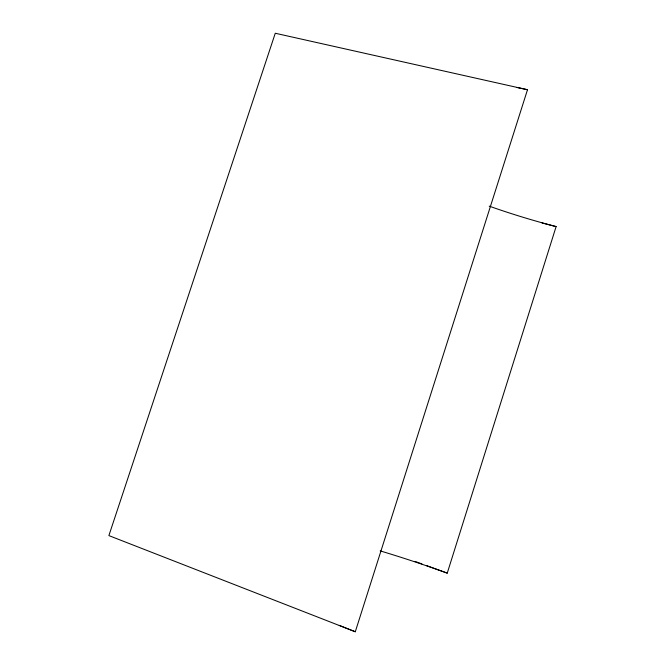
<?xml version="1.0" encoding="UTF-8"?>
<svg xmlns="http://www.w3.org/2000/svg" width="665" height="665" viewBox="0 0 665 665"><rect width="100%" height="100%" fill="white"/><g stroke="black" fill="none" stroke-linecap="round" stroke-linejoin="round"><path stroke-width="1" d="M380.189 550.886A231.994 43.267 19.1 0 1 447.246 573.13L556.115 226.59A226.973 62.651 15.9 0 1 489.216 206.142M355.293 631.75L527.495 89.742L275.268 33.25L108.885 535.599L355.293 631.75A231.994 43.267 19.1 0 1 339.266 625.358M542.1 222.958L556.115 226.59M415.051 561.418L421.884 563.903M426.764 565.682L447.246 573.13M516.88 87.439A226.973 62.651 15.9 0 1 527.495 89.742"/></g></svg>
